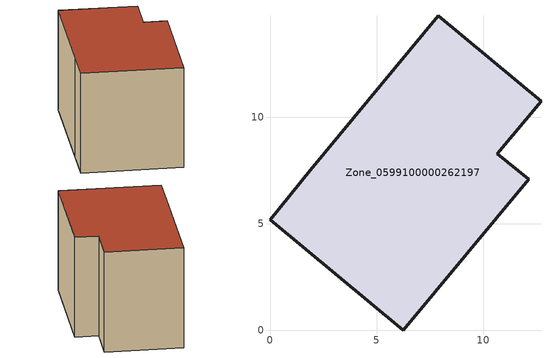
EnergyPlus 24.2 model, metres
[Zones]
Zone_0599100000262197
 floor ground (C_G): 1.9,7.52 7.9,14.76 12.72,10.75 10.68,8.29 12.14,7.08 6.25,0 0,5.19 z0
 wall outside (C_F): 10.68,8.29 12.72,10.75 7.9,14.76 1.9,7.52 0,5.19 6.25,0 12.14,7.08 10.68,8.29 z0:8.52
 roof outside (C_R): 6.25,0 12.14,7.08 10.68,8.29 12.72,10.75 7.9,14.76 1.9,7.52 0,5.19 z8.52
[BUILDING]
Pand.0599100000262197: North Axis=0; Terrain=City; Loads Convergence Tolerance Value=0.04; Temperature Convergence Tolerance Value=0.4; Solar Distribution=FullExterior; Maximum Number of Warmup Days=25; Minimum Number of Warmup Days=1
[Site:Location]
Rotterdam.The.Hague.AP_ZH_NLD Design_Conditions: Latitude=51.96; Longitude=4.45; Time Zone=1; Elevation=-4.5
[SITE:GROUNDTEMPERATURE:BUILDINGSURFACE]
18, 18, 18, 18, 18, 18, 18, 18, 18, 18, 18, 18
[MATERIAL] Thermal Absorptance=0.9; Solar Absorptance=0.7; Visible Absorptance=0.7
Name | Roughness | Thickness | Conductivity | Density | Specific Heat
G.TC.1946-1964 | MediumSmooth | 0.15 | 1 | 540 | 1210
F.TC.1946-1964 | Rough | 0.3 | 0.857143 | 1920 | 840
R.TC.1946-1964 | MediumRough | 0.2 | 0.235294 | 1500 | 1000
[CONSTRUCTION]
C_G: G.TC.1946-1964
C_F: F.TC.1946-1964
C_R: R.TC.1946-1964
[ZONE]
Zone_0599100000262197: Type=1; Multiplier=1; Ceiling Height=Autocalculate; Volume=Autocalculate; Floor Area=autocalculate; Part of Total Floor Area=Yes
[ZONEINFILTRATION:DESIGNFLOWRATE]
Infil_Zone_0599100000262197: Zone or ZoneList or Space or SpaceList=Zone_0599100000262197; Schedule=AlwaysOn; Design Flow Rate Calculation Method=Flow/Area; Flow Rate per Floor Area=0.003; Constant Term Coefficient=1; Temperature Term Coefficient=0; Velocity Term Coefficient=0; Velocity Squared Term Coefficient=0
[HVACTEMPLATE:ZONE:IDEALLOADSAIRSYSTEM]
Zone_0599100000262197: Maximum Heating Supply Air Temperature=50; Minimum Cooling Supply Air Temperature=13; Maximum Heating Supply Air Humidity Ratio=0.0156; Minimum Cooling Supply Air Humidity Ratio=0.0077; Heating Limit=NoLimit; Cooling Limit=NoLimit; Dehumidification Control Type=ConstantSensibleHeatRatio; Cooling Sensible Heat Ratio=0.7; Dehumidification Setpoint=60; Humidification Control Type=None; Humidification Setpoint=30; Outdoor Air Method=None; Outdoor Air Flow Rate per Person=0.00944; Outdoor Air Flow Rate per Zone Floor Area=0; Outdoor Air Flow Rate per Zone=0; Demand Controlled Ventilation Type=None; Outdoor Air Economizer Type=NoEconomizer; Heat Recovery Type=None; Sensible Heat Recovery Effectiveness=0.7; Latent Heat Recovery Effectiveness=0.65
[ZONECONTROL:THERMOSTAT]
ThermostatControl_Zone_0599100000262197: Zone or ZoneList=Zone_0599100000262197; Control Type Schedule=DualSetpointControlType; Control 1=Thermostat_Zone_0599100000262197; Temperature Difference Between Cutout And Setpoint=0
[THERMOSTATSETPOINT:DUALSETPOINT]
Thermostat_Zone_0599100000262197: Heating Setpoint Temperature Schedule=HeatingSetpoint_Zone_0599100000262197; Cooling Setpoint Temperature Schedule=CoolingSetpoint_Zone_0599100000262197
[SCHEDULE:COMPACT]
HeatingSetpoint_Zone_0599100000262197: Through: 12/31, For: AllDays, Until: 24:00, 21
CoolingSetpoint_Zone_0599100000262197: Through: 12/31, For: AllDays, Until: 24:00, 24
DualSetpointControlType: Through: 12/31, For: AllDays, Until: 24:00, 4
AlwaysOn: Through: 12/31, For: AllDays, Until: 24:00, 1
